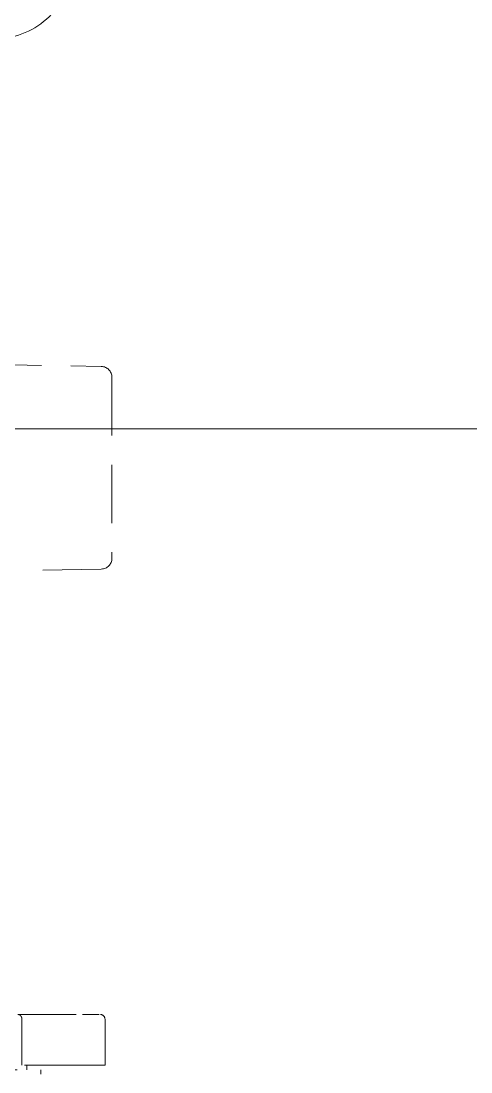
# Model space of a CAD drawing. Header units: millimetres. Extents: x 5227 to 261376, y 53707 to 123566.
# Drawn here: x 115683.2 to 115781.2, y 112033.5 to 112262.3 of the extents above; entities that cross this region are included whole.
import ezdxf

# ---------------------------------------------------------------- set-up
doc = ezdxf.new("R2010")
doc.units = ezdxf.units.MM
doc.linetypes.add('CENTERX2', pattern=[101.6, 63.5, -12.7, 12.7, -12.7])
doc.linetypes.add('HIDDEN', pattern=[9.525, 6.35, -3.175])
doc.layers.get('0').update_dxf_attribs({"lineweight": 0})
for name, color, linetype, lineweight in [('PV_DIMENTION_SECOND_ROMANS', 7, 'Continuous', 0), ('PV_EXTRA_LINE', 252, 'Continuous', 0), ('PV_STEEL_BOX&PIPE_SECTION', 6, 'Continuous', 0), ('PV_TEXT_ROMANS', 7, 'Continuous', 0)]:
    doc.layers.add(name, color=color, linetype=linetype, lineweight=lineweight)
doc.layers.add('PV_GRID_LINE', color=252, linetype='CENTERX2', lineweight=0, transparency=0.5)
doc.styles.add('PV_ROMANS', font='romans.shx')

# ---------------------------------------------------------------- blocks, each defined once
blk = doc.blocks.new('*U328')
at = {"layer": 'PV_EXTRA_LINE', "linetype": 'CENTERX2', "ltscale": 10}
blk.add_line((0, -299.91), (0, -46971.29), dxfattribs=at)
at = {"layer": 'PV_TEXT_ROMANS', "color": 7, "style": 'PV_ROMANS'}
blk.add_attdef('1', (-80, 132.36), '', height=200, dxfattribs=at)
blk = doc.blocks.new('SHS 200X8.0TK')
at = {"layer": 'PV_STEEL_BOX&PIPE_SECTION', "linetype": 'ByBlock'}
for points in [[(-84, 100), (84, 100, -0.414214), (100, 84), (100, -84, -0.414214), (84, -100), (-84, -100, -0.414214), (-100, -84), (-100, 84, -0.414214)], [(-84, 92), (84, 92, -0.414214), (92, 84), (92, -84, -0.414214), (84, -92), (-84, -92, -0.414214), (-92, -84), (-92, 84, -0.414214)]]:
    blk.add_lwpolyline(points, format="xyb", close=True, dxfattribs=at)
blk = doc.blocks.new('G$C513EE79C')
at = {"color": 252, "linetype": 'HIDDEN', "lineweight": 0, "ltscale": 2}
for p, q in [((81, -170.98), (106.69, -171.43)), ((109, -173.78), (109, -213.18)), ((106.69, -215.53), (81, -215.98)), ((88.55, -312.48), (102.61, -312.48)), ((89.41, -323.48), (89.41, -313.48)), ((107.5, -323.48), (107.5, -313.48)), ((18.5, -324.48), (93.5, -324.48)), ((102.69, -323.48), (89.41, -323.48)), ((90.5, -324.48), (90.5, -323.48)), ((93.5, -325.48), (93.5, -324.48)), ((107.24, -323.48), (102.69, -323.48)), ((107.5, -323.48), (107.24, -323.48))]:
    blk.add_line(p, q, dxfattribs=at)
for centre, radius, start, end in [((106.65, -173.78), 2.35, 0, 89), ((106.65, -213.18), 2.35, 271, 0), ((106.5, -313.48), 1, 0, 90)]:
    blk.add_arc(centre, radius, start, end, dxfattribs=at)
for points, knots in [([(89.41, -313.48), (89.4, -313.38), (89.39, -313.19), (89.28, -312.94), (89.12, -312.72), (88.9, -312.54), (88.69, -312.49), (88.57, -312.48), (88.55, -312.48), (88.55, -312.48)], [0, 0, 0, 0, 0.160763, 0.32102, 0.493057, 0.69914, 0.948551, 0.996384, 1, 1, 1, 1]), ([(102.61, -312.48), (103.07, -312.48), (104, -312.48), (105.16, -312.48), (106, -312.48), (106.16, -312.48), (106.25, -312.48)], [0, 0, 0, 0, 0.25, 0.499999, 0.749999, 1, 1, 1, 1])]:
    blk.add_open_spline(points, degree=3, knots=knots, dxfattribs=at)
at = {"layer": 'PV_STEEL_BOX&PIPE_SECTION', "linetype": 'ByBlock', "xscale": -1}
blk.add_blockref('SHS 200X8.0TK', (0, 0), dxfattribs=at)

msp = doc.modelspace()

# ---------------------------------------------------------------- block references
at = {"layer": 'PV_DIMENTION_SECOND_ROMANS'}
msp.add_blockref('G$C513EE79C', (115594.01, 112358.53), dxfattribs=at)
at = {"layer": 'PV_GRID_LINE', "linetype": 'ByBlock', "lineweight": 0, "xscale": -0.75, "yscale": 0.75, "zscale": 0.75, "rotation": 89.99999999951415}
msp.add_blockref('*U328', (91778.19, 112173.53), dxfattribs=at)

doc.saveas('drawing.dxf')
